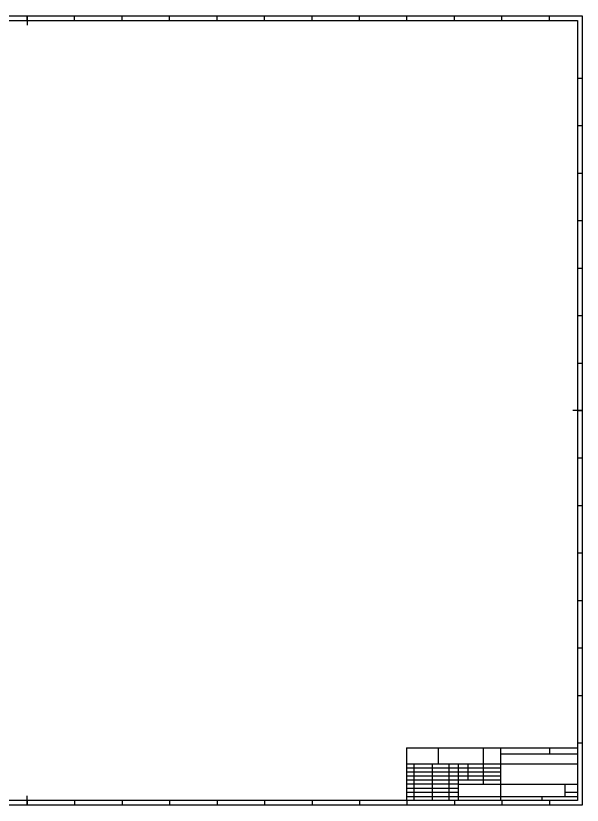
# Model space of a CAD drawing. Extents: x -1 to 1284, y 105 to 936.
# Drawn here: x 688 to 1284, y 105 to 936 of the extents above; entities that cross this region are included whole.
import ezdxf

# ---------------------------------------------------------------- set-up
doc = ezdxf.new("R2010")
doc.units = 0

msp = doc.modelspace()

# ---------------------------------------------------------------- linework, layer by layer
for p, q in [((115, 936), (1284, 936)), ((120, 930.999), (1279, 930.999)), ((699.499, 936), (699.499, 925.998)), ((699.499, 930.999), (699.499, 936)), ((749.5, 930.999), (749.5, 936)), ((799.498, 930.999), (799.498, 936)), ((849.499, 930.999), (849.499, 936)), ((899.5, 930.999), (899.5, 936)), ((949.498, 930.999), (949.498, 936)), ((999.499, 930.999), (999.499, 936)), ((1049.5, 930.999), (1049.5, 936)), ((1099.5, 930.999), (1099.5, 936)), ((1149.5, 930.999), (1149.5, 936)), ((1199.5, 930.999), (1199.5, 936)), ((1249.5, 930.999), (1249.5, 936)), ((1279, 930.999), (1279, 110)), ((1284, 936), (1284, 105)), ((1279, 870.5), (1284, 870.5)), ((1279, 820.499), (1284, 820.499)), ((1279, 770.5), (1284, 770.5)), ((1279, 720.499), (1284, 720.499)), ((1279, 670.499), (1284, 670.499)), ((1279, 620.5), (1284, 620.5)), ((1279, 570.499), (1284, 570.499)), ((1284, 520.5), (1274, 520.5)), ((1279, 520.5), (1284, 520.5)), ((1279, 470.5), (1284, 470.5)), ((1279, 420.5), (1284, 420.5)), ((1279, 370.5), (1284, 370.5)), ((1279, 320.5), (1284, 320.5)), ((1279, 270.5), (1284, 270.5)), ((1279, 220.5), (1284, 220.5)), ((1279, 170.5), (1284, 170.5)), ((1099, 165.25), (1279, 165.25)), ((1099, 165.25), (1099, 110)), ((1132.8, 148.25), (1132.8, 165.25)), ((1179.6, 165.25), (1179.6, 127)), ((1197.8, 165.25), (1197.8, 110)), ((1279, 158.875), (1197.8, 158.875)), ((1249.8, 158.875), (1249.8, 165.25)), ((1279, 148.25), (1099, 148.25)), ((1197.8, 144), (1099, 144)), ((1106.8, 148.25), (1106.8, 110)), ((1125.99, 148.25), (1125.99, 110)), ((1143.4, 148.25), (1143.4, 110)), ((1153.6, 110), (1153.6, 148.25)), ((1164, 131.25), (1164, 148.25)), ((1197.8, 139.75), (1099, 139.75)), ((1197.8, 135.5), (1099, 135.5)), ((1197.8, 131.25), (1099, 131.25)), ((1153.6, 127), (1099, 127)), ((1153.6, 127), (1279, 127)), ((1266, 114.25), (1266, 127)), ((1153.6, 122.75), (1099, 122.75)), ((1153.6, 118.5), (1099, 118.5)), ((1279, 118.5), (1266, 118.5)), ((1279, 110), (120, 110)), ((699.499, 105), (699.499, 115)), ((699.499, 110), (699.499, 105)), ((749.5, 110), (749.5, 105)), ((799.498, 110), (799.498, 105)), ((849.499, 110), (849.499, 105)), ((899.5, 110), (899.5, 105)), ((949.498, 110), (949.498, 105)), ((999.499, 110), (999.499, 105)), ((1049.5, 110), (1049.5, 105)), ((1099, 114.25), (1279, 114.25)), ((1099.5, 110), (1099.5, 105)), ((1149.5, 110), (1149.5, 105)), ((1199.5, 110), (1199.5, 105)), ((1242, 110), (1242, 114.25)), ((1249.5, 110), (1249.5, 105)), ((1284, 105), (115, 105))]:
    msp.add_line(p, q)

doc.saveas('drawing.dxf')
